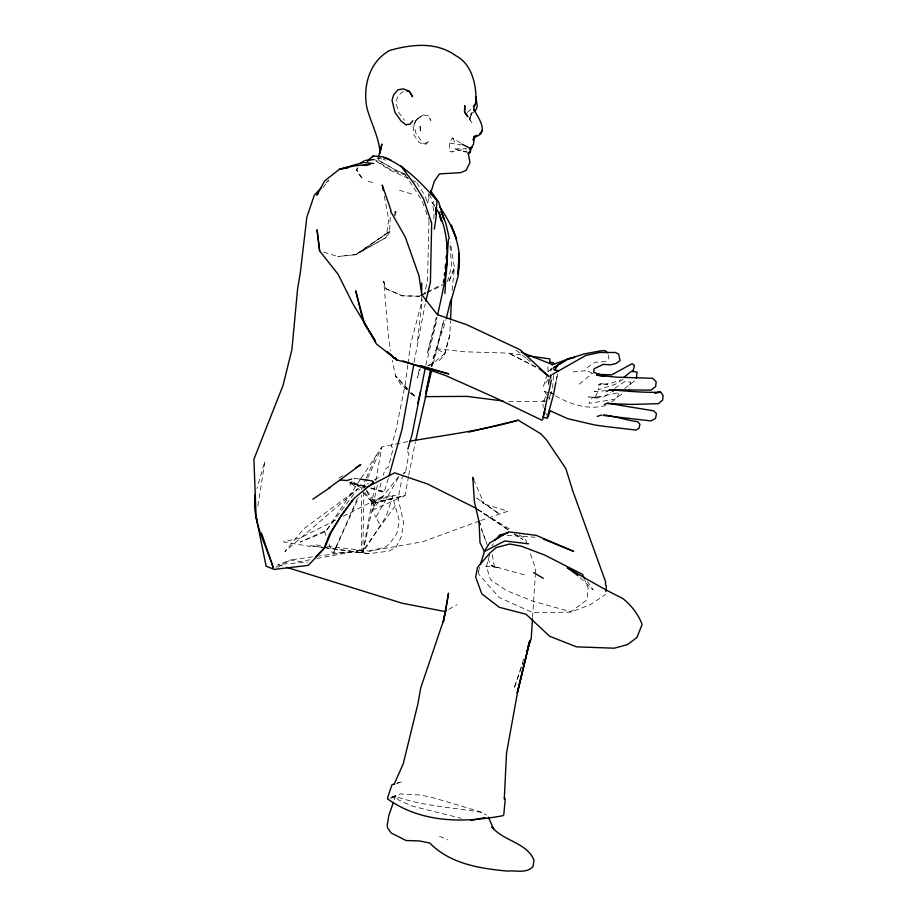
<?xml version="1.0" encoding="UTF-8"?>
<svg xmlns="http://www.w3.org/2000/svg" width="917" height="917" viewBox="0 0 917 917"><rect width="100%" height="100%" fill="white"/><g stroke="black" fill="none" stroke-linecap="round" stroke-linejoin="round"><path stroke-width="0.69" stroke-dasharray="4.58 3.44" d="M478.319 571.715L478.319 573.71L499.261 597.586L533.029 612.694L571.039 612.132L590.353 604.67L605.598 594.388M421.614 296.558L421.568 306.049L417.224 343.634M428.973 220.665L427.448 282.379L424.284 292.901M329.077 543.93L332.298 552.917L362.891 552.378L363.774 493.105M384.315 196.078L388.705 219.587L386.24 237.446L359.143 252.622L390.585 230.889L386.24 237.446L355.934 254.651L337.88 256.508L355.83 254.617L389.599 231.416L390.378 213.799M439.3 360.553L444.458 354.879L449.8 335.278L450.442 321.191M460.494 143.086L452.746 137.917L451.806 138.582L449.731 142.983L449.341 151.156L452.241 151.935L466.466 148.818L454.282 148.909L452.241 151.935M553.455 375.534L552.791 386.195L549.019 399.457M532.582 617.359L535.333 574.89M535.425 573.469L535.7 569.228L529.797 551.942M550.464 378.927L551.14 368.187M548.825 384.154L549.375 375.924M549.994 379.638L550.257 375.798M548.653 384.395L548.996 380.177M452.138 290.448L454.396 267.546L450.362 242.558M557.742 374.079L556.149 380.188M550.957 377.976L551.243 374.996M549.73 396.155L549.455 398.849L547.357 395.743M591.992 373.253L587.27 370.594L587.659 367.201L595.03 362.318L605.552 361.562L608.854 358.604L608.418 355.269M407.801 364.92L405.222 384.464L396.029 429.706L391.376 446.579L393.198 448.287L388.464 466.971L385.014 469.309L383.34 475.189M407.985 363.533L410.369 345.388L422.301 299.469M414.094 362.353L425.179 303.928M257.895 505.978L264.933 461.171L256.955 488.566M408.535 476.416L405.05 495.581L371.5 503.616L371.374 500.166L393.187 495.169L385.919 516.856L362.891 552.378L374.778 486.342M375.787 480.726L381.85 447.003L408.374 441.49M405.715 471.281L408.993 453.055L407.091 451.714M408.776 475.04L415.424 441.799M614.654 388.418L625.085 381.277L630.632 382.206L629.188 388.246M398.849 494.905L402.529 475.442M556.183 380.727L557.467 374.125M431.804 366.548L443.885 320.239L432.583 366.594M425.855 365.126L437.145 318.761M431.735 366.502L433.764 356.873L445.891 320.159M362.891 552.378L377.586 484.084M431.345 366.674L433.684 355.796M419.333 369.299L417.499 377.666L420.25 368.634M618.769 393.565L616.407 398.735L611.375 401.921M436.194 317.488L427.322 353.607L436.985 317.465M444.458 354.879L449.8 335.278M489.689 554.258L486.434 566.637L490.469 579.704L506.516 590.594L533.155 601.277L570.741 611.754L586.891 599.97L588.175 588.175L584.633 579.418M434.589 205.763L432.239 202.542L427.402 202.76L429.798 196.398M388.292 478.491L384.154 492.28L378.767 491.248L381.048 483.213M447.439 281.645L451.634 266.732L449.88 242.661M394.287 215.254L395.365 211.586L393.531 211.162L396.087 212.114L394.642 216.997M629.841 384.853L630.632 382.206M349.927 485.483L350.626 483.156L354.008 478.674M547.162 374.251L543.575 386.16L551.426 374.744M479.499 567.153L478.376 572.644M523.813 659.094L514.059 688.495L522.873 662.865M394.276 799.739L395.651 795.761L400.431 793.95L419.023 794.959L429.259 796.69L449.697 802.57L482.995 812.691L486.549 815.087M357.343 498.47L333.49 552.94L358.856 497.392M361.321 489.391L365.86 479.018M366.433 477.723L376.085 455.669L381.85 447.003L367.706 478.009M545.764 396.603L542.979 402.976L543.151 407.343M357.79 167.731L356.69 170.126L357.332 167.352M423.367 114.866L416.857 119.267L412.982 125.732L414.025 135.04L418.863 142.158L422.577 144.359L426.141 144.095L429.064 140.748L425.66 143.281L422.943 143.212L415.86 133.125L413.922 124.701L416.857 119.267L423.367 114.866L428.17 115.851L430.921 120.482L428.17 115.851M362.983 488.348L367.109 479.304M379.283 523.676L375.89 517.245L398.987 476.565M360.312 479.419L325.604 531.654L300.306 542.073L324.492 531.103L325.604 531.654L357.573 489.162L303.63 528.926L284.912 551.564L357.573 489.162M361.103 478.227L376.085 455.669M395.227 505.829L361.55 552.343L361.539 495.077M491.89 545.924L493.541 543.712M398.631 476.359L372.233 510.219L375.89 517.245M322.818 187.733L328.825 180.248M276.051 567.417L278.722 564.448L307.871 562.087M325.776 183.102L328.641 180.11M366.823 490.412L374.342 502.207L376.555 500.063L396.603 494.974L397.508 495.661L403.572 522.656L401.371 536.605L396.064 547.22L389.106 551.094L369.035 553.662L324.01 547.564M403.457 473.929L405.245 472.244L402.872 473.619M415.046 121.204L419.493 117.055M467.349 112.31L472.645 107.644M403.216 91.276L398.012 95.781L395.72 102.475L398.792 112.573L404.535 120.253M428.56 365.516L432.515 363.889L444.848 353.332L435.449 348.494L463.406 351.738L508.763 353.137L521.429 354.913M579.292 384.177L592.497 373.253M624.626 388.567L636.02 379.718M623.067 379.432L615.651 384.097L598.308 389.771L600.005 383.501L607.902 384.452L598.457 384.888L612.269 382.962L620.694 379.821M621.886 393.978L614.585 399.273L588.932 403.354L592.451 397.313L597.93 398.219L588.508 397.004L603.615 397.141L610.447 392.247M474.605 111.404L470.662 114.247L472.095 111.828L470.971 115.221L471.017 112.504L471.155 115.141L469.298 120.081L470.192 116.895L470.008 119.886L472.106 122.889L469.091 118.614M371.5 503.616L377.139 500.269M355.83 254.617L389.599 231.416M547.953 366.72L547.965 371.603L552.642 368.428M547.965 371.603L552.573 368.703M338.981 478.066L343.818 475.075M365.78 489.655L363.877 486.044L368.554 483.293M374.411 479.855L379.088 477.115M277.977 567.222L290.288 559.966L317.213 556.252M448.7 609.404L456.975 604.75M423.539 293.933L426.05 292.638M427.311 291.996L442.407 284.236M421.029 295.228L419.298 296.111L402.311 295.767L385.598 288.58L383.283 280.396M335.725 520.031L300.386 537.889L283.559 541.913L310.324 546.532M343.29 516.202L384.945 495.169M422.026 295.125L425.82 293.302M427.081 292.695L442.269 285.405M546.658 394.711L544.56 391.605L546.372 390.745M391.043 797.561L395.651 795.761L398.07 799.693L412.146 806.089L461.228 818.273M427.609 365.791L432.515 363.889M479.408 520.948L422.817 541.706L369.368 551.128L327.231 546.268M480.749 520.489L507.88 511.216L485.242 504.361L499.456 514.059L476.84 498.057L484.084 503.823L474.456 481.379M396.923 783.21L402.093 781.788L396.843 783.301M380.589 157.713L378.079 158.423L378.538 160.326L396.878 170.803L404.42 173.84M369.368 551.128L385.931 546.91L391.307 541.534L396.752 533.476L399.434 521.154L392.969 498.069L374.342 502.207M605.839 405.497C588.439 410.254 570.225 404.557 555.266 395.571M390.333 798.191L396.591 796.781C424.571 806.582 454.167 807.315 482.995 812.691M309.98 559.76L300.295 561.559L290.288 559.966L278.447 564.792L282.505 566.053M316.904 558.476L362.57 549.994L318.635 556.057M617.244 393.003L594.904 397.749L597.815 391.995L594.296 391.536L606.756 390.608M573.079 371.912L587.27 370.594M508.717 401.726L544.767 401.428M419.493 296.34L402.414 295.893L385.598 288.58L383.707 281.06L388.59 338.052L390.585 350.626M507.147 535.356L535.264 537.224M449.731 142.983L460.907 144.932M485.471 566.167L498.378 567.577L491.271 565.617L488.142 559.221M524.237 574.833L491.271 565.617L494.458 567.142L498.378 567.577M315.998 544.973L321.615 545.626M467.911 152.176L454.282 148.909M463.394 151.614L466.787 152.039M323.919 547.529L369.035 553.662M358.409 478.892L354.203 478.284L354.214 483.167L364.771 486.182M545.477 401.107L542.898 400.729M365.585 486.067L350.626 483.156L359.67 489.804M367.419 486.583L354.421 484.394L361.539 487.924L363.98 491.26M376.956 158.183L382.022 159.111M364.542 485.964L350.626 483.156L363.992 485.907M350.134 482.331L354.214 483.167M368.187 181.383L374.572 182.976M348.918 482.709L364.003 486.572M370.869 488.325L384.59 491.833L370.055 487.684M544.56 391.605L551.369 393.496M323.552 252.095L337.96 256.531M399.537 190.243L413.349 194.542M383.283 159.34L385.69 160.211M405.818 175.33L389.794 169.175L374.801 159.65M404.351 173.76L396.041 170.264L378.538 160.326M439.564 836.304L447.783 839.892M408.523 178.471L390.161 170.241L375.179 160.521M413.326 180.764L415.733 181.91M536.021 367.144L508.763 353.137L536.113 367.144M477.998 509.726L511.927 530.485M519.205 534.932L525.258 538.634L527.986 546.612M550.555 392.453L552.733 393.874M411.584 392.728L415.367 396.694L410.954 393.806L408.225 390.642M550.704 392.579L554.12 394.826M476.783 508.981L509.726 530.84M514.426 533.958L522.656 539.414L514.38 533.877M477.734 509.336L509.657 530.714M395.365 211.586L396.087 212.114M516.122 350.214L525.98 358.111M527.069 358.994L530.358 361.63M406.976 389.679L400.683 384.406L395.536 375.855L392.189 360.301M411.171 393.187L415.367 396.694M579.98 577.584L593.058 589.826L587.43 581.527M407.813 388.762L395.536 375.855L407.32 389.587M363.063 492.291L372.91 503.479L364.783 492.372M363.877 486.044L366.078 489.311M434.475 205.993L432.239 202.542L434.119 212.251L433.752 221.341M405.119 174.505L421.705 200.124L424.181 206.508M416.834 182.712L424.846 195.55M429.11 194.404L433.798 202.393M366.41 490.859L374.021 505.301L371.374 500.166M452.746 137.917L454.832 142.594M545.397 412.467L546.521 415.023M487.512 545.798L481.574 529.407M324.492 531.103L326.784 537.522M425.27 196.754L427.402 202.76M481.402 528.467L486.48 542.887M494.458 567.142L492.165 553.891M425.534 210.36L428.537 219.381M428.411 193.831L429.099 198.955M420.124 126.351L420.422 132.575L420.124 126.351M454.041 268.67L448.596 282.367L454.041 268.67M375.557 503.055L372.233 510.219L405.05 495.581L375.557 503.055M395.651 795.761L390.401 797.824L395.651 795.761M322.509 547.334L309.82 545.604L322.589 547.369M361.734 177.806L358.547 174.196L356.358 169.301L362.845 179.113L361.734 177.806"/><path stroke-width="1.38" d="M421.625 295.205L421.705 283.009M444.94 293.44L446.694 260.439M447.038 248.977L447.129 246.123M450.511 319.792L451.485 298.655M458.064 272.922C463.177 248.633 452.975 226.109 439.552 206.726M458.007 274.321L459.004 253.333L458.328 275.455L451.175 300.306M435.999 214.463L436.985 200.663C422.21 184.191 406.518 166.791 385.667 158.137M446.304 273.323L448.367 239.601L449.284 238.156L445.754 223.14L441.088 211.449L443.954 219.06L438.681 202.038L430.543 190.77M532.49 618.769L531.218 638.587L527.046 650.726M504.281 799.188L506.516 753.132L517.291 693.791L529.9 640.582L517.165 693L530.026 640.375L527.814 647.058M445.158 268.36L445.547 264.199M446.063 258.64L446.315 255.866M605.862 591.603L606.389 586.032L605.438 584.438L605.621 581.848L572.758 490.859L565.789 468.461L546.394 439.759L540.996 433.901L518.265 420.204C482.72 430.52 446.098 434.91 409.761 441.203M443.335 282.344L443.748 279.536M444.355 275.329L444.768 272.532M413.67 365.104L401.99 429.488L389.037 475.82M545.019 408.89L543.185 417.132L547.048 418.312L553.444 394.746L555.92 382.045M636.673 374.709L637.132 372.21L631.675 371.11L623.686 377.46M380.612 150.812L381.873 144.049L378.423 157.116M425.293 367.877L412.065 434.589L407.847 449.078M636.283 378.343L636.822 375.603M430.875 370.628L425.969 394.012L431.918 369.333M425.775 392.522L430.761 369.402M415.722 440.412L426.52 392.808M548.504 393.198L551.404 380.097M417.739 403.526L420.548 391.261M437.65 314.691C445.146 280.957 454.442 243.773 437.902 211.219M548.412 392.808L542.704 419.459L541.844 420.192L494.676 397.485L445.444 375.477L402.895 360.885M425.832 301.223L430.405 282.356L431.678 223.209L423.379 198.622L413.785 183.331L400.878 165.897M446.224 318.784L450.522 301.017M553.364 364.221L553.616 363.235M430.486 193.842L434.371 181.107L439.518 173.886L460.552 172.671L465.996 170.459L469.974 162.618L468.427 154.182L470.306 151.431L468.232 153.208M255.362 494.045C251.12 519.744 265.712 543.907 273.243 567.623L261.528 533.109M480.325 564.563L484.841 550.269L489.804 542.887L508.545 531.837L536.319 535.368L573.698 551.415L543.426 539.104M387.593 797.813L391.96 784.792L394.551 783.897M393.359 802.398L388.774 815.66L387.238 825.564L387.513 827.81L391.25 833.06L406.059 840.511L419.527 840.958L429.809 843.044C450.087 863.848 479.717 868.537 507.41 871.081C515.79 870.21 526.702 873.798 532.995 866.519L534.026 860.249C526.897 842.425 503.307 841.256 491.821 826.836L493.575 828.693L488.314 817.162M434.303 229.078L436.343 215.827L436.033 207.448M632.833 371.763L634.461 365.608L632.237 363.648L611.616 374.87L596.784 374.308M547.644 417.579L549.913 411.756M387.834 798.753L387.593 798.925C421.728 823.145 463.532 823.042 502.929 815.683L503.777 814.766L505.21 799.441L504.407 797.481M412.788 120.769L409.956 124.299L407.251 124.403M554.556 370.181L558.476 364.473L568.104 358.627L574.65 357.286L568.746 358.96M473.378 106.601L475.614 103.461L474.123 106.75L473.768 110.372L473.825 109.341C478.204 117.892 490.274 133.114 474.043 137.275L473.573 138.123L475.82 136.415M470.753 148.714L473.493 144.301L474.513 136.025L473.161 140.095L474.043 137.275L476.783 135.257M352.483 500.258L340.78 516.374L331.335 531.963L325.065 547.277L315.459 556.997M474.605 111.404L476.404 108.951L477.195 105.856L475.877 96.778L475.992 102.555C476.576 85.43 472.301 64.098 455.485 55.49C436.263 41.552 411.332 44.234 389.782 50.435C369.413 61.439 362.673 86.301 366.926 107.897C371.03 123.268 379.122 137.309 380.097 153.517M497.656 538.199L500.12 534.886L507.949 532.949M469.848 149.746L472.438 146.353L470.169 149.265M318.531 193.074L316.812 195.218L324.698 180.844L339.508 169.232L363.464 162.412L373.838 163.581M321.019 188.1L314.348 195.103L306.863 217.077L300.363 272.395L297.635 288.523L291.915 349.56L283.089 385.3L253.906 459.268L256.13 517.177L266.148 566.225L274.275 569.4L308.284 565.342L323.621 549.214L329.639 534.003L341.204 515.755L354.077 498.401L373.483 482.216M494.504 540.583L500.12 534.886L502.929 535.081M372.348 156.864L373.242 155.993L382.939 156.83L390.963 160.085M394.23 784.069L403.216 763.861L417.969 703.603L420.765 687.784L442.785 622.643L445.685 610.584L443.255 622.494L448.528 593.161L445.513 611.639L402.059 603.191L286.562 567.302M367.442 160.784L373.242 155.993M360.473 163.604L363.74 160.934M328.676 488.234L360.725 464.632L355.899 467.624M312.812 499.226L329.799 487.706M553.811 367.637L558.476 364.473M553.73 367.981L557.192 365.814M559.496 364.358L567.566 359.292L552.034 364.794M468.22 153.46L470.272 152.211L470.857 149.528L469.619 148.038L461.95 144.164M606.343 391.662L609.576 389.748L650.967 390.149L655.666 386.458L656.171 381.816L652.617 378.285L616.086 377.151L596.726 375.099L603.627 376.406M367.602 160.956L369.872 159.718L367.339 160.888M552.435 374.377L585.906 355.406L599.592 352.483L615.651 352.483L618.792 354.386L620.018 360.633L615.96 363.499L610.378 364.828L603.294 364.37L594.136 368.714L593.597 372.336L605.3 376.463M368.004 486.732L394.585 472.828L427.322 483.901L476.553 508.534M485.288 551.025L504.705 540.973L528.559 543.792M604.326 404.58L607.719 402.918C622.895 406.048 638.312 408.18 653.695 410.862L656.446 413.601L655.575 418.37L650.841 420.914L603.008 415.401M612.464 391.295L614.482 390.333M597.208 416.421L601.575 414.977M568.827 358.879L583.934 353.962L600.589 350.879L605.082 350.626L607.811 352.919M351.715 479.052L346.741 480.577L340.379 479.935M468.679 432.102L518.265 420.204M470.925 820.509L484.944 817.517M347.852 167.903L339.508 169.232L354.524 165.851L370.113 164.361L363.155 165.473M655.036 392.854L660.595 392.178L663.094 395.433L662.647 400.03L658.417 403.675L632.203 404.408L607.616 403.675M654.749 392.889L660.595 392.178C643.562 392.889 626.552 390.986 609.576 389.748M365.046 160.486L373.976 159.547M425.121 396.637L466.959 396.385L503.146 401.016M383.719 157.816L386.24 158.137M528.456 355.899L549.776 358.891L549.776 362.169L553.455 362.685M359.808 479.087L372.428 480.921L373.345 482.033M406.861 90.978L409.452 91.574L412.535 96.686L409.154 91.047L403.125 88.869L397.909 89.832L393.668 94.806L392.04 100.297L394.906 112.241L401.165 121.124L406.472 125.113M603.994 414.954C615.513 416.261 626.265 420.25 637.785 421.705L639.928 424.388L639.023 428.308L635.917 430.062L603.936 426.29L594.491 424.926L567.623 418.656L549.329 410.392M553.73 369.494L557.88 370.686L557.983 371.488M396.282 358.49L393.588 357.699L387.226 351.922M420.502 365.608L448.757 373.918L396.901 359.945L393.588 357.699L396.247 358.604M521.303 352.266L552.412 364.542M533.591 572.575L543.288 578.306M539.116 368.645L548.962 376.555L519.996 349.709L466.73 324.721L437.375 314.646L421.763 294.735L418.977 275.696L405.28 237.067L390.493 211.093M387.295 351.566L396.901 359.945L376.474 344.035L362.972 320.446L355.693 290.861L364.634 324.309L375.557 341.342L352.644 303.367L338.19 274.424L319.643 250.891L317.064 230.018L319.643 250.891M577.974 575.704L567.302 567.749C585.539 578.26 603.661 589.276 622.7 598.423C631.354 605.369 638.094 613.989 642.118 624.408L636.971 637.464L627.515 644.617L614.195 648.204L576.449 646.84L549.615 636.238L526.014 614.218L499.341 607.318L481.838 593.907L475.659 577.057L477.528 567.348L490.056 552.882L496.2 547.575L509.692 544.01L521.292 546.177L544.698 555.049L582.604 574.42L584.129 578.168M401.657 166.802L405.646 170.894M435.965 208.285L437.455 210.589M484.371 551.53L479.981 542.555L479.098 521.911L474.421 501.954L472.771 477.448L473.894 480.072M480.015 524.535L479.098 521.911L479.923 524.409M390.997 210.589L382.251 185.016L383.283 190.553M256.13 517.177L257.035 519.836M440.045 216.882L441.111 221.043M439.277 212.194L440.607 218.017M464.655 108.745L464.644 112.115L467.899 116.734L464.518 111.851L464.793 105.707L464.655 108.745M482.376 130.512L480.141 133.848L482.376 130.512M451.554 225.72L450.923 224.917L456.597 239.165L451.554 225.72"/></g></svg>
